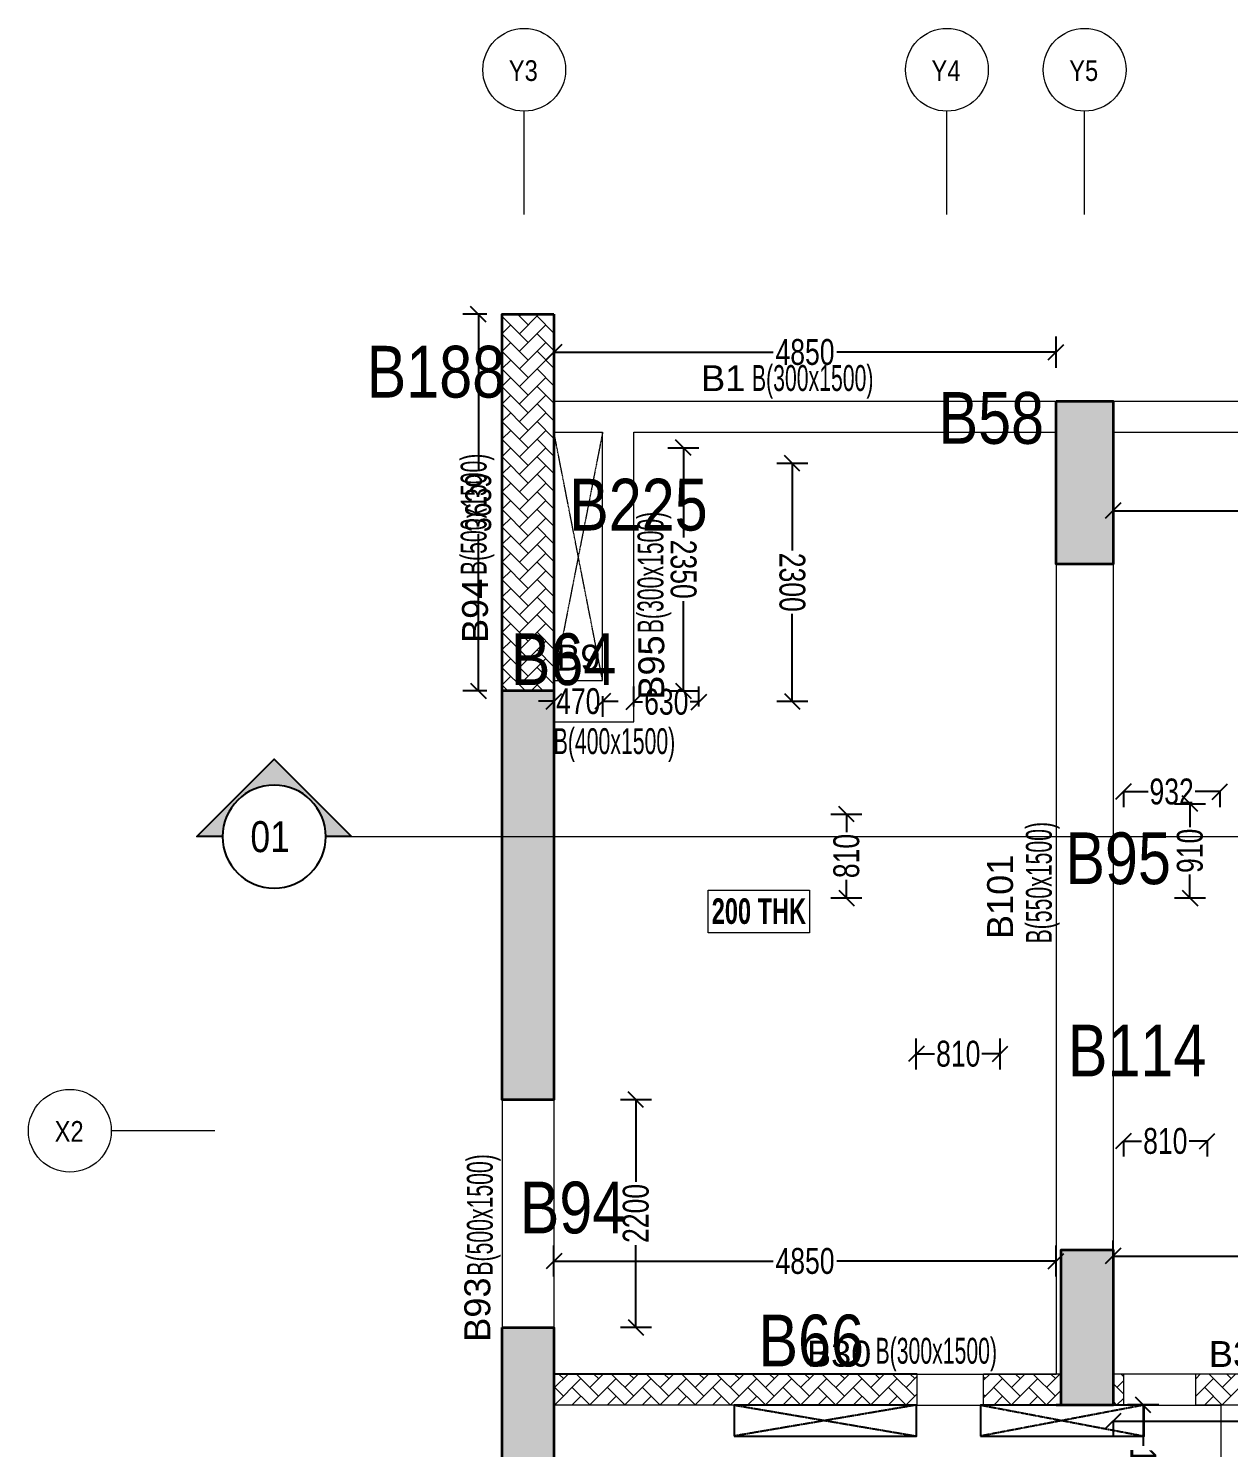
# Model space of a CAD drawing. Header units: millimetres. Extents: x -4 to 69440, y 27 to 29451.
# Drawn here: x -4 to 11589, y 15736 to 29451 of the extents above; entities that cross this region are included whole.
import ezdxf
from ezdxf.enums import TextEntityAlignment as Align

# ---------------------------------------------------------------- set-up
doc = ezdxf.new("R2010")
doc.units = ezdxf.units.MM
for name, pattern in [('ACAD_ISO04W100', [30, 24, -3, 0, -3]), ('Grid Line', [2222.5, 1270, -317.5, 317.5, -317.5]), ('HIDDEN', [0.375, 0.25, -0.125])]:
    doc.linetypes.add(name, pattern=pattern)
for name, color, linetype, lineweight in [('A-ANNO-TAGS-SECT', 4, 'ACAD_ISO04W100', 25), ('A-FLOR-IDEN', 11, 'Continuous', 9), ('A-GRIDS', 8, 'Continuous', 9), ('A-HIDD-ABVE', 8, 'HIDDEN', 20), ('S-BEAM', 7, 'Continuous', 18), ('S-BEAM-IDEN', 2, 'Continuous', 9), ('S-COL HATCH', 9, 'Continuous', 0), ('S-COLS', 5, 'Continuous', 35), ('S-GRIDS', 8, 'Continuous', 9), ('S-WALL', 4, 'Continuous', 18)]:
    doc.layers.add(name, color=color, linetype=linetype, lineweight=lineweight)
for name, color, linetype in [('Abhinav working', 6, 'Continuous'), ('Beam Nos', 7, 'Continuous'), ('CUTOUT', 4, 'Continuous')]:
    doc.layers.add(name, color=color, linetype=linetype)
doc.styles.add('Arial Narrow', font='ARIALN.TTF', dxfattribs={"height": 400})
doc.styles.add('Dim.s & Anno.(Misc.)', font='ARIALN.TTF')
doc.styles.add('SC-BBS1', font='SansSerif')
doc.styles.add('SOBHA', font='swisscl.ttf')
doc.styles.add('Swis721 LtCn BT', font='swisscl.ttf', dxfattribs={"width": 0.9, "height": 233.355162})
doc.styles.add('Swis721 LtCn BT_B', font='', dxfattribs={"width": 0.9, "height": 246.918336})
doc.styles.get('Swis721 LtCn BT_B').set_extended_font_data('Swis721 LtCn BT', bold=True)
doc.dimstyles.new('S-100', dxfattribs={"dimscale": 100, "dimtxt": 2.5, "dimasz": 1.5, "dimexe": 1.5, "dimexo": 1.5, "dimgap": 0.1, "dimtad": 0, "dimdec": 0, "dimrnd": 0.0005, "dimzin": 0, "dimdsep": 46, "dimtxsty": 'SOBHA', "dimblk": 'OBLIQUE', "dimcen": 0.09, "dimclrd": 8, "dimclre": 8, "dimclrt": 6, "dimadec": 0, "dimazin": 0, "dimtfac": 1, "dimtdec": 0, "dimtofl": 0, "dimtmove": 0, "dimatfit": 3, "dimfxl": 1.5, "dimfxlon": 1, "dimtolj": 1, "dimtzin": 0, "dimlwd": -1, "dimlwe": -1, "dimarcsym": 0})
pattern_1 = [(45, (-31789949.04, 20738732.18), (0, 169.7056275), [360, -120]), (135, (-31789864.19, 20738817.03), (1e-14, 169.7056275), [360, -120])]

# ---------------------------------------------------------------- blocks, each defined once
blk = doc.blocks.new('*U10')
blk.add_hatch(color=256).paths.add_polyline_path([(5, 0), (7.5, 0), (0, 7.5), (-7.5, 0), (-5, 0, -0.414214), (0, 5, -0.414214)])
at = {"lineweight": 20, "ltscale": 50}
blk.add_line((-5, 0), (-225.54, 0), dxfattribs=at)
at = {"linetype": 'Continuous'}
blk.add_lwpolyline([(5, 0), (7.5, 0), (0, 7.5), (-7.5, 0), (-5, 0)], dxfattribs=at)
blk.add_circle((0, 0), 5, dxfattribs=at)
at = {"color": 7, "style": 'Dim.s & Anno.(Misc.)'}
blk.add_attdef('SECTION-LETTER', text='', height=3, dxfattribs=at).set_placement((0, 0), align=Align.MIDDLE_CENTER)
blk = doc.blocks.new('Grid - Type 1 Structural-6743905-11TH FLOOR LVL')
at = {"layer": 'A-GRIDS'}
blk.add_circle((0, 0), 4, dxfattribs=at)
blk = doc.blocks.new('A$Cf2260b48')
at = {"layer": 'S-GRIDS', "linetype": 'Grid Line'}
for p, q in [((-7583, 18003), (-7583, 19003)), ((-3500, 18003), (-3500, 19003)), ((-2170, 18003), (-2170, 19003)), ((-10572, 9150), (-11572, 9150))]:
    blk.add_line(p, q, dxfattribs=at)
at = {"layer": 'A-GRIDS', "xscale": 99.99999999999991, "yscale": 99.99999999999991, "zscale": 99.99999999999991}
for p in [(-7583, 19403), (-3500, 19403), (-2170, 19403)]:
    blk.add_blockref('Grid - Type 1 Structural-6743905-11TH FLOOR LVL', p, dxfattribs=at)
at = {"layer": 'A-GRIDS', "xscale": 99.99999999999991, "yscale": 99.99999999999991, "zscale": 99.99999999999991, "rotation": 89.99999999999982}
blk.add_blockref('Grid - Type 1 Structural-6743905-11TH FLOOR LVL', (-11972, 9150), dxfattribs=at)
at = {"layer": 'A-GRIDS', "lineweight": 18, "char_height": 200, "width": 352.74, "attachment_point": 1, "style": 'Arial Narrow'}
for s, insert in [('Y3', (-7732, 19495)), ('Y4', (-3649, 19495)), ('Y5', (-2319, 19495)), ('X2', (-12119, 9244))]:
    blk.add_mtext(s, dxfattribs=dict(at, insert=insert))
blk = doc.blocks.new('A$Cfa8a0a46')
at = {"layer": 'CUTOUT', "color": 8, "linetype": 'HIDDEN'}
for p, q in [((880, 300), (-875, 1)), ((-875, 299), (880, 0)), ((3080, 300), (1500, 0)), ((3080, 300), (1500, 0)), ((1500, 300), (3080, 0))]:
    blk.add_line(p, q, dxfattribs=at)
at = {"layer": 'CUTOUT', "linetype": 'HIDDEN'}
blk.add_line((1500, 300), (3080, 0), dxfattribs=at)
at = {"layer": 'CUTOUT'}
for points in [[(-880, 0), (880, 0), (880, 300), (-880, 300)], [(1500, 0), (3080, 0), (3080, 300), (1500, 300)]]:
    blk.add_lwpolyline(points, close=True, dxfattribs=at)
blk = doc.blocks.new('_OBLIQUE')
at = {"color": 0, "linetype": 'ByBlock'}
blk.add_line((-0.5, -0.5), (0.5, 0.5), dxfattribs=at)
blk = doc.blocks.new('*D236')
at = {"layer": 'Abhinav working', "color": 8, "transparency": 16777216}
for p, q in [((10473, 24940), (10473, 24640)), ((17023, 24940), (17023, 24640)), ((10473, 24790), (13441, 24790)), ((17023, 24790), (14055, 24790))]:
    blk.add_line(p, q, dxfattribs=at)
at = {"layer": 'Defpoints', "color": 0, "transparency": 16777216}
for p in [(10473, 25399), (17023, 25399), (17023, 24790)]:
    blk.add_point(p, dxfattribs=at)
at = {"layer": 'Abhinav working', "color": 8, "transparency": 16777216, "xscale": 150, "yscale": 150, "zscale": 150, "rotation": 180}
blk.add_blockref('_OBLIQUE', (10473, 24790), dxfattribs=at)
at = {"layer": 'Abhinav working', "color": 8, "transparency": 16777216, "xscale": 150, "yscale": 150, "zscale": 150}
blk.add_blockref('_OBLIQUE', (17023, 24790), dxfattribs=at)
at = {"layer": 'Abhinav working', "color": 6, "transparency": 16777216, "insert": (13748, 24790), "char_height": 250, "attachment_point": 5, "style": 'SOBHA'}
blk.add_mtext('\\A1;6550', dxfattribs=at)
blk = doc.blocks.new('*D237')
at = {"layer": 'Abhinav working', "color": 8, "transparency": 16777216}
for p, q in [((5073, 17388), (5073, 17688)), ((9923, 17388), (9923, 17688)), ((5073, 17538), (7190, 17538)), ((9923, 17538), (7806, 17538))]:
    blk.add_line(p, q, dxfattribs=at)
at = {"layer": 'Defpoints', "color": 0, "transparency": 16777216}
for p in [(9923, 17538), (5073, 16649), (9923, 16649)]:
    blk.add_point(p, dxfattribs=at)
at = {"layer": 'Abhinav working', "color": 8, "transparency": 16777216, "xscale": 150, "yscale": 150, "zscale": 150, "rotation": 180}
blk.add_blockref('_OBLIQUE', (5073, 17538), dxfattribs=at)
at = {"layer": 'Abhinav working', "color": 8, "transparency": 16777216, "xscale": 150, "yscale": 150, "zscale": 150}
blk.add_blockref('_OBLIQUE', (9923, 17538), dxfattribs=at)
at = {"layer": 'Abhinav working', "color": 6, "transparency": 16777216, "insert": (7498, 17538), "char_height": 250, "attachment_point": 5, "style": 'SOBHA'}
blk.add_mtext('\\A1;4850', dxfattribs=at)
blk = doc.blocks.new('*D238')
at = {"layer": 'Abhinav working', "color": 8, "transparency": 16777216}
for p, q in [((10473, 17437), (10473, 17737)), ((17023, 17437), (17023, 17737)), ((10473, 17587), (13441, 17587)), ((17023, 17587), (14055, 17587))]:
    blk.add_line(p, q, dxfattribs=at)
at = {"layer": 'Defpoints', "color": 0, "transparency": 16777216}
for p in [(17023, 17587), (10473, 16649), (17023, 16649)]:
    blk.add_point(p, dxfattribs=at)
at = {"layer": 'Abhinav working', "color": 8, "transparency": 16777216, "xscale": 150, "yscale": 150, "zscale": 150, "rotation": 180}
blk.add_blockref('_OBLIQUE', (10473, 17587), dxfattribs=at)
at = {"layer": 'Abhinav working', "color": 8, "transparency": 16777216, "xscale": 150, "yscale": 150, "zscale": 150}
blk.add_blockref('_OBLIQUE', (17023, 17587), dxfattribs=at)
at = {"layer": 'Abhinav working', "color": 6, "transparency": 16777216, "insert": (13748, 17587), "char_height": 250, "attachment_point": 5, "style": 'SOBHA'}
blk.add_mtext('\\A1;6550', dxfattribs=at)
blk = doc.blocks.new('*D304')
at = {"layer": 'Abhinav working', "color": 8, "transparency": 16777216}
for p, q in [((6173, 25399), (6473, 25399)), ((6323, 25399), (6323, 24530)), ((6323, 23049), (6323, 23917)), ((6173, 23049), (6473, 23049))]:
    blk.add_line(p, q, dxfattribs=at)
at = {"layer": 'Defpoints', "color": 0, "transparency": 16777216}
for p in [(5073, 25399), (5073, 23049), (6323, 23049)]:
    blk.add_point(p, dxfattribs=at)
at = {"layer": 'Abhinav working', "color": 8, "transparency": 16777216, "xscale": 150, "yscale": 150, "zscale": 150}
for p, rotation in [((6323, 25399), 90.00006362845014), ((6323, 23049), 270.0000636284501)]:
    blk.add_blockref('_OBLIQUE', p, dxfattribs=dict(at, rotation=rotation))
at = {"layer": 'Abhinav working', "color": 6, "transparency": 16777216, "insert": (6323, 24224), "char_height": 250, "attachment_point": 5, "rotation": 270.0001, "style": 'SOBHA'}
blk.add_mtext('\\A1;2350', dxfattribs=at)
blk = doc.blocks.new('*D320')
at = {"layer": 'Abhinav working', "color": 8, "transparency": 16777216}
for p, q in [((5073, 26172), (5073, 26472)), ((9923, 26172), (9923, 26472)), ((5073, 26322), (7190, 26322)), ((9923, 26322), (7806, 26322))]:
    blk.add_line(p, q, dxfattribs=at)
at = {"layer": 'Defpoints', "color": 0, "transparency": 16777216}
for p in [(9923, 26322), (5073, 25849), (9923, 25848)]:
    blk.add_point(p, dxfattribs=at)
at = {"layer": 'Abhinav working', "color": 8, "transparency": 16777216, "xscale": 150, "yscale": 150, "zscale": 150}
for p, rotation in [((5073, 26322), 179.9907800524141), ((9923, 26322), 359.9907800524142)]:
    blk.add_blockref('_OBLIQUE', p, dxfattribs=dict(at, rotation=rotation))
at = {"layer": 'Abhinav working', "color": 6, "transparency": 16777216, "insert": (7498, 26322), "char_height": 250, "attachment_point": 5, "rotation": 359.9908, "style": 'SOBHA'}
blk.add_mtext('\\A1;4850', dxfattribs=at)
blk = doc.blocks.new('*D321')
at = {"layer": 'Abhinav working', "color": 8, "transparency": 16777216}
for p, q in [((7224, 25248), (7524, 25248)), ((7374, 25248), (7374, 24405)), ((7374, 22948), (7374, 23792)), ((7224, 22948), (7524, 22948))]:
    blk.add_line(p, q, dxfattribs=at)
at = {"layer": 'Defpoints', "color": 0, "transparency": 16777216}
for p in [(5843, 25248), (5843, 22948), (7374, 22948)]:
    blk.add_point(p, dxfattribs=at)
at = {"layer": 'Abhinav working', "color": 8, "transparency": 16777216, "xscale": 150, "yscale": 150, "zscale": 150}
for p, rotation in [((7374, 25248), 90.00200106112776), ((7374, 22948), 270.0020010611278)]:
    blk.add_blockref('_OBLIQUE', p, dxfattribs=dict(at, rotation=rotation))
at = {"layer": 'Abhinav working', "color": 6, "transparency": 16777216, "insert": (7374, 24098), "char_height": 250, "attachment_point": 5, "rotation": 270.002, "style": 'SOBHA'}
blk.add_mtext('\\A1;2300', dxfattribs=at)
blk = doc.blocks.new('*D322')
at = {"layer": 'Abhinav working', "color": 8, "transparency": 16777216}
for p, q in [((5073, 22948), (4923, 22948)), ((5073, 22998), (5073, 22798)), ((5543, 22998), (5543, 22798)), ((5543, 22948), (5693, 22948))]:
    blk.add_line(p, q, dxfattribs=at)
at = {"layer": 'Defpoints', "color": 0, "transparency": 16777216}
for p in [(5073, 23148), (5543, 23148), (5073, 22948)]:
    blk.add_point(p, dxfattribs=at)
at = {"layer": 'Abhinav working', "color": 8, "transparency": 16777216, "xscale": 150, "yscale": 150, "zscale": 150}
for p, rotation in [((5073, 22948), 0.0011363528712072), ((5543, 22948), 180.0011363528712)]:
    blk.add_blockref('_OBLIQUE', p, dxfattribs=dict(at, rotation=rotation))
at = {"layer": 'Abhinav working', "color": 6, "transparency": 16777216, "insert": (5308, 22948), "char_height": 250, "attachment_point": 5, "rotation": 0.0011, "style": 'SOBHA'}
blk.add_mtext('\\A1;470', dxfattribs=at)
blk = doc.blocks.new('*D323')
at = {"layer": 'Abhinav working', "color": 8, "transparency": 16777216}
for p, q in [((10473, 15998), (10473, 15841)), ((10473, 15991), (13441, 15992)), ((17023, 15992), (14055, 15992)), ((17023, 15999), (17023, 15842))]:
    blk.add_line(p, q, dxfattribs=at)
at = {"layer": 'Defpoints', "color": 0, "transparency": 16777216}
for p in [(10473, 16148), (17023, 16149), (17023, 15992)]:
    blk.add_point(p, dxfattribs=at)
at = {"layer": 'Abhinav working', "color": 8, "transparency": 16777216, "xscale": 150, "yscale": 150, "zscale": 150}
for p, rotation in [((10473, 15991), 180.0068209729485), ((17023, 15992), 0.0068209729485292)]:
    blk.add_blockref('_OBLIQUE', p, dxfattribs=dict(at, rotation=rotation))
at = {"layer": 'Abhinav working', "color": 6, "transparency": 16777216, "insert": (13748, 15992), "char_height": 250, "attachment_point": 5, "rotation": 0.0068, "style": 'SOBHA'}
blk.add_mtext('\\A1;6550', dxfattribs=at)
blk = doc.blocks.new('*D324')
at = {"layer": 'Abhinav working', "color": 8, "transparency": 16777216}
for p, q in [((10914, 16148), (10614, 16148)), ((10764, 16148), (10764, 15752)), ((10764, 14748), (10764, 15144)), ((10914, 14748), (10614, 14748))]:
    blk.add_line(p, q, dxfattribs=at)
at = {"layer": 'Defpoints', "color": 0, "transparency": 16777216}
for p in [(11513, 16148), (10764, 14748), (11513, 14748)]:
    blk.add_point(p, dxfattribs=at)
at = {"layer": 'Abhinav working', "color": 8, "transparency": 16777216, "xscale": 150, "yscale": 150, "zscale": 150}
for p, rotation in [((10764, 16148), 90.00007063434937), ((10764, 14748), 270.0000706343494)]:
    blk.add_blockref('_OBLIQUE', p, dxfattribs=dict(at, rotation=rotation))
at = {"layer": 'Abhinav working', "color": 6, "transparency": 16777216, "insert": (10764, 15448), "char_height": 250, "attachment_point": 5, "rotation": 270.0001, "style": 'SOBHA'}
blk.add_mtext('\\A1;1400', dxfattribs=at)
blk = doc.blocks.new('*D338')
at = {"layer": 'Abhinav working', "color": 8, "transparency": 16777216}
for p, q in [((4423, 26688), (4193, 26688)), ((4343, 26688), (4343, 25175)), ((4343, 23049), (4343, 24562)), ((4423, 23049), (4193, 23049))]:
    blk.add_line(p, q, dxfattribs=at)
at = {"layer": 'Defpoints', "color": 0, "transparency": 16777216}
for p in [(4573, 26688), (4343, 23049), (4573, 23049)]:
    blk.add_point(p, dxfattribs=at)
at = {"layer": 'Abhinav working', "color": 8, "transparency": 16777216, "xscale": 150, "yscale": 150, "zscale": 150}
for p, rotation in [((4343, 26688), 90), ((4343, 23049), 270)]:
    blk.add_blockref('_OBLIQUE', p, dxfattribs=dict(at, rotation=rotation))
at = {"layer": 'Abhinav working', "color": 6, "transparency": 16777216, "insert": (4343, 24869), "char_height": 250, "attachment_point": 5, "rotation": 90, "style": 'SOBHA'}
blk.add_mtext('\\A1;3639', dxfattribs=at)
blk = doc.blocks.new('*D339')
at = {"layer": 'Abhinav working', "color": 8, "transparency": 16777216}
for p, q in [((7748, 21858), (8048, 21858)), ((7898, 21858), (7898, 21682)), ((7898, 21048), (7898, 21224)), ((7748, 21048), (8048, 21048))]:
    blk.add_line(p, q, dxfattribs=at)
at = {"layer": 'Defpoints', "color": 0, "transparency": 16777216}
for p in [(6673, 21858), (6673, 21048), (7898, 21048)]:
    blk.add_point(p, dxfattribs=at)
at = {"layer": 'Abhinav working', "color": 8, "transparency": 16777216, "xscale": 150, "yscale": 150, "zscale": 150}
for p, rotation in [((7898, 21858), 89.9944211017671), ((7898, 21048), 269.994421101767)]:
    blk.add_blockref('_OBLIQUE', p, dxfattribs=dict(at, rotation=rotation))
at = {"layer": 'Abhinav working', "color": 6, "transparency": 16777216, "insert": (7898, 21453), "char_height": 250, "attachment_point": 5, "rotation": 89.9944, "style": 'SOBHA'}
blk.add_mtext('\\A1;810', dxfattribs=at)
blk = doc.blocks.new('*D340')
at = {"layer": 'Abhinav working', "color": 8, "transparency": 16777216}
for p, q in [((5714, 19099), (6014, 19099)), ((5864, 19099), (5864, 18305)), ((5864, 16899), (5864, 17692)), ((5714, 16899), (6014, 16899))]:
    blk.add_line(p, q, dxfattribs=at)
at = {"layer": 'Defpoints', "color": 0, "transparency": 16777216}
for p in [(5073, 19099), (5864, 19099), (5073, 16899)]:
    blk.add_point(p, dxfattribs=at)
at = {"layer": 'Abhinav working', "color": 8, "transparency": 16777216, "xscale": 150, "yscale": 150, "zscale": 150}
for p, rotation in [((5864, 19099), 90), ((5864, 16899), 270)]:
    blk.add_blockref('_OBLIQUE', p, dxfattribs=dict(at, rotation=rotation))
at = {"layer": 'Abhinav working', "color": 6, "transparency": 16777216, "insert": (5864, 17999), "char_height": 250, "attachment_point": 5, "rotation": 90, "style": 'SOBHA'}
blk.add_mtext('\\A1;2200', dxfattribs=at)
blk = doc.blocks.new('*D341')
at = {"layer": 'Abhinav working', "color": 8, "transparency": 16777216}
for p, q in [((11066, 21958), (11366, 21958)), ((11216, 21958), (11216, 21732)), ((11216, 21048), (11216, 21274)), ((11066, 21048), (11366, 21048))]:
    blk.add_line(p, q, dxfattribs=at)
at = {"layer": 'Defpoints', "color": 0, "transparency": 16777216}
for p in [(10473, 21958), (10473, 21048), (11216, 21048)]:
    blk.add_point(p, dxfattribs=at)
at = {"layer": 'Abhinav working', "color": 8, "transparency": 16777216, "xscale": 150, "yscale": 150, "zscale": 150}
for p, rotation in [((11216, 21958), 90), ((11216, 21048), 270)]:
    blk.add_blockref('_OBLIQUE', p, dxfattribs=dict(at, rotation=rotation))
at = {"layer": 'Abhinav working', "color": 6, "transparency": 16777216, "insert": (11216, 21503), "char_height": 250, "attachment_point": 5, "rotation": 90, "style": 'SOBHA'}
blk.add_mtext('\\A1;910', dxfattribs=at)
blk = doc.blocks.new('*D342')
at = {"layer": 'Abhinav working', "color": 8, "transparency": 16777216}
for p, q in [((12055, 20058), (12355, 20058)), ((12205, 20058), (12205, 19802)), ((12205, 19088), (12205, 19344)), ((12055, 19088), (12355, 19088))]:
    blk.add_line(p, q, dxfattribs=at)
at = {"layer": 'Defpoints', "color": 0, "transparency": 16777216}
for p in [(10473, 20058), (10473, 19088), (12205, 19088)]:
    blk.add_point(p, dxfattribs=at)
at = {"layer": 'Abhinav working', "color": 8, "transparency": 16777216, "xscale": 150, "yscale": 150, "zscale": 150}
for p, rotation in [((12205, 20058), 90), ((12205, 19088), 270)]:
    blk.add_blockref('_OBLIQUE', p, dxfattribs=dict(at, rotation=rotation))
at = {"layer": 'Abhinav working', "color": 6, "transparency": 16777216, "insert": (12205, 19573), "char_height": 250, "attachment_point": 5, "rotation": 90, "style": 'SOBHA'}
blk.add_mtext('\\A1;970', dxfattribs=at)
blk = doc.blocks.new('*D343')
at = {"layer": 'Abhinav working', "color": 8, "transparency": 16777216}
for p, q in [((8573, 19391), (8573, 19691)), ((9383, 19391), (9383, 19691)), ((8573, 19541), (8749, 19541)), ((9383, 19541), (9207, 19541))]:
    blk.add_line(p, q, dxfattribs=at)
at = {"layer": 'Defpoints', "color": 0, "transparency": 16777216}
for p in [(9383, 19541), (8573, 18948), (9383, 18948)]:
    blk.add_point(p, dxfattribs=at)
at = {"layer": 'Abhinav working', "color": 8, "transparency": 16777216, "xscale": 150, "yscale": 150, "zscale": 150, "rotation": 180}
blk.add_blockref('_OBLIQUE', (8573, 19541), dxfattribs=at)
at = {"layer": 'Abhinav working', "color": 8, "transparency": 16777216, "xscale": 150, "yscale": 150, "zscale": 150}
blk.add_blockref('_OBLIQUE', (9383, 19541), dxfattribs=at)
at = {"layer": 'Abhinav working', "color": 6, "transparency": 16777216, "insert": (8978, 19541), "char_height": 250, "attachment_point": 5, "style": 'SOBHA'}
blk.add_mtext('\\A1;810', dxfattribs=at)
blk = doc.blocks.new('*D344')
at = {"layer": 'Abhinav working', "color": 8, "transparency": 16777216}
for p, q in [((10573, 18698), (10573, 18548)), ((10573, 18698), (10749, 18698)), ((11383, 18698), (11207, 18698)), ((11383, 18698), (11383, 18548))]:
    blk.add_line(p, q, dxfattribs=at)
at = {"layer": 'Defpoints', "color": 0, "transparency": 16777216}
for p in [(10573, 18848, 0), (11383, 18848), (11383, 18698)]:
    blk.add_point(p, dxfattribs=at)
at = {"layer": 'Abhinav working', "color": 8, "transparency": 16777216, "xscale": 150, "yscale": 150, "zscale": 150, "rotation": 180}
blk.add_blockref('_OBLIQUE', (10573, 18698), dxfattribs=at)
at = {"layer": 'Abhinav working', "color": 8, "transparency": 16777216, "xscale": 150, "yscale": 150, "zscale": 150}
blk.add_blockref('_OBLIQUE', (11383, 18698), dxfattribs=at)
at = {"layer": 'Abhinav working', "color": 6, "transparency": 16777216, "insert": (10978, 18698), "char_height": 250, "attachment_point": 5, "style": 'SOBHA'}
blk.add_mtext('\\A1;810', dxfattribs=at)
blk = doc.blocks.new('*D358')
at = {"layer": 'Abhinav working', "color": 8, "transparency": 16777216}
for p, q in [((5843, 22898), (5843, 23092)), ((6473, 22898), (6473, 23092)), ((5843, 22942), (5929, 22942)), ((6473, 22942), (6387, 22942))]:
    blk.add_line(p, q, dxfattribs=at)
at = {"layer": 'Defpoints', "color": 0, "transparency": 16777216}
for p in [(6473, 22942), (5843, 22748), (6473, 22748)]:
    blk.add_point(p, dxfattribs=at)
at = {"layer": 'Abhinav working', "color": 8, "transparency": 16777216, "xscale": 150, "yscale": 150, "zscale": 150}
for p, rotation in [((5843, 22942), 179.9981247143412), ((6473, 22942), 359.9981247143412)]:
    blk.add_blockref('_OBLIQUE', p, dxfattribs=dict(at, rotation=rotation))
at = {"layer": 'Abhinav working', "color": 6, "transparency": 16777216, "insert": (6158, 22942), "char_height": 250, "attachment_point": 5, "rotation": 359.9981, "style": 'SOBHA'}
blk.add_mtext('\\A1;630', dxfattribs=at)
blk = doc.blocks.new('*D363')
at = {"layer": 'Abhinav working', "color": 8, "transparency": 16777216}
for p, q in [((10573, 22075), (10573, 21925)), ((10573, 22075), (10811, 22075)), ((11505, 22075), (11267, 22075)), ((11505, 22075), (11505, 21925))]:
    blk.add_line(p, q, dxfattribs=at)
at = {"layer": 'Defpoints', "color": 0, "transparency": 16777216}
for p in [(10573, 22148), (11505, 22148), (11505, 22075)]:
    blk.add_point(p, dxfattribs=at)
at = {"layer": 'Abhinav working', "color": 8, "transparency": 16777216, "xscale": 150, "yscale": 150, "zscale": 150, "rotation": 180}
blk.add_blockref('_OBLIQUE', (10573, 22075), dxfattribs=at)
at = {"layer": 'Abhinav working', "color": 8, "transparency": 16777216, "xscale": 150, "yscale": 150, "zscale": 150}
blk.add_blockref('_OBLIQUE', (11505, 22075), dxfattribs=at)
at = {"layer": 'Abhinav working', "color": 6, "transparency": 16777216, "insert": (11039, 22075), "char_height": 250, "attachment_point": 5, "style": 'SOBHA'}
blk.add_mtext('\\A1;932', dxfattribs=at)

msp = doc.modelspace()

# ---------------------------------------------------------------- hatches: boundary and pattern name
at = {"layer": 'S-COL HATCH'}
h = msp.add_hatch(dxfattribs=at)
h.set_pattern_fill('AR-HBONE', color=256, scale=30)
h.set_pattern_definition(pattern_1)
h.paths.add_polyline_path([(4572.8, 26687.6), (5072.8, 26687.6), (5072.8, 23048.4), (4572.8, 23048.4)])
at = {"layer": 'S-COL HATCH', "transparency": 33554687}
h = msp.add_hatch(color=256, dxfattribs=at)
h.dxf.hatch_style = 1
h.paths.add_polyline_path([(9922.8, 24272.2), (10472.8, 24272.2), (10472.8, 25847.6), (9922.8, 25847.6)])
h = msp.add_hatch(color=256, dxfattribs=at)
h.dxf.hatch_style = 1
h.paths.add_polyline_path([(5072.8, 23048.4), (4572.8, 23048.4), (4572.8, 19098.2), (5072.8, 19098.2)])
h = msp.add_hatch(color=256, dxfattribs=at)
h.dxf.hatch_style = 1
h.paths.add_polyline_path([(10472.8, 17580.7), (10472.8, 17636.9), (10472.8, 17647.6), (9972.8, 17647.6), (9972.8, 16147.6), (10472.9, 16147.6)])
h = msp.add_hatch(color=256, dxfattribs=at)
h.dxf.hatch_style = 1
h.paths.add_polyline_path([(4572.8, 14447.6), (5072.8, 14447.6), (5072.8, 16898.2), (4572.8, 16898.2)])
at = {"layer": 'S-COL HATCH'}
h = msp.add_hatch(dxfattribs=at)
h.set_pattern_fill('AR-HBONE', color=256, scale=30)
h.set_pattern_definition(pattern_1)
h.paths.add_polyline_path([(8582.4, 16447.1), (5074, 16447.1), (5074, 16148.7), (8582.4, 16148.7)])
h = msp.add_hatch(dxfattribs=at)
h.set_pattern_fill('AR-HBONE', color=256, scale=30)
h.set_pattern_definition(pattern_1)
h.paths.add_polyline_path([(9972.8, 16447.1), (9222.8, 16447.1), (9222.8, 16146.8), (9753.2, 16146.6), (9753.2, 16147.6), (9972.8, 16147.6)])
h = msp.add_hatch(dxfattribs=at)
h.set_pattern_fill('AR-HBONE', color=256, scale=30)
h.set_pattern_definition(pattern_1)
h.paths.add_polyline_path([(10573.2, 16447.6), (10472.8, 16447.6), (10472.8, 16147.6), (10573.2, 16147.6)])
h = msp.add_hatch(dxfattribs=at)
h.set_pattern_fill('AR-HBONE', color=256, scale=30)
h.set_pattern_definition(pattern_1)
h.paths.add_polyline_path([(12872.8, 16447.6), (11273, 16447.6), (11273, 16147.6), (12872.8, 16147.6)])

# ---------------------------------------------------------------- linework, layer by layer
at = {"layer": 'A-FLOR-IDEN', "color": 8, "flags": 128}
msp.add_lwpolyline([(7541.3, 21121.9), (7541.3, 20710), (6563.8, 20710), (6563.8, 21121.9)], close=True, dxfattribs=at)
at = {"layer": 'A-HIDD-ABVE', "linetype": 'HIDDEN'}
for p, q in [((5542.8, 25547.6), (5072.8, 23147.6)), ((5542.8, 23147.6), (5072.9, 25547.6))]:
    msp.add_line(p, q, dxfattribs=at)
at = {"layer": 'S-BEAM'}
for p, q in [((5072.8, 25847.6), (10472.8, 25847.6)), ((10472.8, 25847.6), (17022.8, 25847.6, 0)), ((5072.8, 25547.6), (5542.8, 25547.6)), ((5542.8, 23147.6), (5542.8, 25547.6)), ((5072.8, 23147.6), (5542.8, 23147.6)), ((4572.8, 19098.2), (4572.8, 16898.2)), ((10472.8, 16147.6), (11512.8, 16147.6)), ((11512.8, 16147.6), (11512.8, 14747.6))]:
    msp.add_line(p, q, dxfattribs=at)
at = {"layer": 'S-BEAM', "linetype": 'HIDDEN'}
for p, q in [((5842.8, 25547.6), (9922.8, 25547.6)), ((5842.8, 22747.6), (5842.8, 25547.6)), ((10472.8, 25547.6), (17022.8, 25547.6, 0)), ((9922.8, 24272.2), (9922.8, 16447.6)), ((10472.8, 24272.2), (10472.8, 17647.6)), ((5842.8, 23047.6), (5842.8, 23047.6)), ((5842.8, 22747.6), (5072.8, 22747.6)), ((5072.8, 19098.2), (5072.8, 16898.2)), ((5072.8, 16447.1), (9922.8, 16447.1)), ((10472.8, 16447.6), (17022.8, 16447.6, 0)), ((5072.8, 16148.7), (9922.8, 16146.5))]:
    msp.add_line(p, q, dxfattribs=at)
at = {"layer": 'S-BEAM', "color": 5, "elevation": 0}
for points in [[(8582.4, 16448.7), (5074, 16448.7), (5074, 16148.7), (8582.4, 16148.7)], [(9222.8, 16447.6), (9972.8, 16447.6), (9972.8, 16146.5), (9222.8, 16146.5)], [(10472.8, 16447.6), (10573.2, 16447.6), (10573.2, 16147.6), (10472.8, 16147.6)], [(11273, 16447.6), (12872.8, 16447.6), (12872.8, 16147.6), (11273, 16147.6)]]:
    msp.add_lwpolyline(points, close=True, dxfattribs=at)
at = {"layer": 'S-COLS'}
for p, q in [((5072.8, 26687.6), (5072.8, 26687.6)), ((5072.8, 23048.4), (4572.8, 23048.4))]:
    msp.add_line(p, q, dxfattribs=at)
at = {"layer": 'S-COLS', "elevation": 0}
for points in [[(5072.8, 26687.6), (5072.8, 19098.2), (4572.8, 19098.2), (4572.8, 26687.6)], [(9922.8, 25847.6), (10472.8, 25847.6), (10472.8, 24272.2), (9922.8, 24272.2)], [(4572.8, 16898.2), (5072.8, 16898.2), (5072.8, 14447.6), (4572.8, 14447.6)]]:
    msp.add_lwpolyline(points, close=True, dxfattribs=at)
msp.add_lwpolyline([(9972.8, 16147.6), (9972.8, 17647.6), (10472.8, 17647.6), (10472.9, 16147.6), (9922.8, 16147.6)], dxfattribs=at)

# ---------------------------------------------------------------- block references
at = {"layer": 'A-ANNO-TAGS-SECT'}
ref = msp.add_blockref('*U10', (2370.1, 21640.2), dxfattribs=dict(at, xscale=-99.63369610839109, yscale=99.63369610839109, zscale=99.63369610839109))
ref.add_attrib('SECTION-LETTER', '01', dxfattribs={"layer": '0', "color": 7, "height": 298.9, "style": 'Dim.s & Anno.(Misc.)'}).set_placement((2331.2, 21640.2), align=Align.MIDDLE_CENTER)
at = {"layer": 'Beam Nos'}
msp.add_blockref('A$Cfa8a0a46', (7693.3, 15847.6), dxfattribs=at)
at = {"layer": 'S-WALL'}
msp.add_blockref('A$Cf2260b48', (12368.5, 9647.7), dxfattribs=at)

# ---------------------------------------------------------------- texts
at = {"layer": 'A-FLOR-IDEN', "color": 1, "insert": (7052.5, 21043.8), "char_height": 246.92, "width": 1155, "attachment_point": 2, "line_spacing_factor": 0.964267, "style": 'Swis721 LtCn BT_B'}
msp.add_mtext('200 THK', dxfattribs=at)
at = {"layer": 'Abhinav working', "char_height": 500, "attachment_point": 1, "style": 'Dim.s & Anno.(Misc.)'}
for s, insert in [('B188', (3264, 26383.1, 0)), ('B58', (8787.9, 25936.2, 0)), ('B225', (5219.9, 25098.4)), ('B64', (4656.1, 23604.8, 0)), ('B95', (10013.4, 21681.1, 0)), ('B114', (10037.1, 19823, 0)), ('B94', (4742.9, 18306.3, 0)), ('B66', (7048.4, 17020.8, 0))]:
    msp.add_mtext_dynamic_manual_height_columns(s, width=21149.247, gutter_width=5423.5, heights=[0], dxfattribs=dict(at, insert=insert))
at = {"layer": 'Beam Nos', "style": 'SC-BBS1'}
for s, p in [('B1', (6707.5, 25870.1)), ('B9', (5308.5, 23170.4)), ('B30', (7827.1, 16443.7)), ('B31', (11709.4, 16440.3))]:
    msp.add_text(s, height=250, dxfattribs=at).set_placement(p, align=Align.BOTTOM_CENTER)
for s, p in [('B94', (4510, 23822.2, 0)), ('B95', (6213, 23274.6)), ('B101', (9581.6, 21057.9, 0)), ('B93', (4532.5, 17069.2, 0))]:
    msp.add_text(s, height=250, rotation=90, dxfattribs=at).set_placement(p, align=Align.BOTTOM_CENTER)
at = {"layer": 'S-BEAM-IDEN', "style": 'Swis721 LtCn BT', "width": 0.8}
for s, rotation, p in [('B(300x1500)', 360, (6985, 25947, 0)), ('B(500x1500)', 90, (4421.8, 24167.8, 0)), ('B(300x1500)', 90, (6129.7, 23605.9)), ('B(400x1500)', 360, (5070.3, 22438)), ('B(550x1500)', 90, (9881.5, 20608.2)), ('B(500x1500)', 90, (4481.5, 17397.7)), ('B(300x1500)', 360, (8178.8, 16547))]:
    msp.add_text(s, height=250, rotation=rotation, dxfattribs=at).set_placement(p)

# ---------------------------------------------------------------- dimensions: what is measured, and where the dimension line sits
at = {"layer": 'Abhinav working', "color": 3}
for p1, p2, distance, picture, middle in [((4573, 26688.2, 0), (4573, 23049, 0), -229.8, '*D338', (4343.1, 24868.6, 0)), ((5073, 25849, 0), (9923, 25848.2, 0), 473.4, '*D320', (7498.1, 26322, 0)), ((5843, 25248.2, 0), (5843.1, 22948.2, 0), 1531, '*D321', (7374, 24098.2, 0)), ((5543, 23148.2, 0), (5073, 23148.2, 0), 200, '*D322', (5308, 22948.2, 0)), ((5843.1, 22748.2, 0), (6473.1, 22748.2, 0), 193.9, '*D358', (6158.1, 22942.1, 0)), ((10573, 22148.2, 0), (11504.9, 22148.2, 0), -73.5, '*D363', (11038.9, 22074.7, 0)), ((6673.1, 21858.2, 0), (6673, 21048.2, 0), 1224.9, '*D339', (7897.9, 21453.1, 0)), ((10473, 20058.2, 0), (10473, 19088.2, 0), 1732.1, '*D342', (12205.1, 19573.2, 0)), ((5073, 16898.7, 0), (5073, 19098.7, 0), -791.1, '*D340', (5864.1, 17998.7, 0)), ((10573, 18848.2), (11383.1, 18848.2, 0), -149.9, '*D344', (10978, 18698.3, 0)), ((11513, 16148.2, 0), (11513, 14748.2, 0), -748.7, '*D324', (10764.3, 15448.2, 0)), ((10473, 16148.2, 0), (17023, 16149, 0), -156.8, '*D323', (13748, 15991.7, 0))]:
    dim = msp.add_aligned_dim(p1=p1, p2=p2, distance=distance, dimstyle='S-100', dxfattribs=at)
    dim.commit()
    dim.dimension.update_dxf_attribs({"geometry": picture, "text_midpoint": middle})
at = {"layer": 'Abhinav working'}
dim = msp.add_aligned_dim(p1=(5073, 25398.9, 0), p2=(5073, 23048.9, 0), distance=1250.1, dimstyle='S-100', dxfattribs=at)
dim.commit()
dim.dimension.update_dxf_attribs({"geometry": '*D304', "text_midpoint": (6323.1, 24223.9)})
for base, p1, p2, picture, middle in [((17023, 24789.9), (10473, 25398.9, 0), (17023, 25398.9, 0), '*D236', (13748, 24789.9)), ((9923, 17537.8), (5073, 16648.9, 0), (9923, 16648.9, 0), '*D237', (7498, 17537.8)), ((17023, 17586.6), (10473, 16648.9, 0), (17023, 16648.9, 0), '*D238', (13748, 17586.6))]:
    dim = msp.add_linear_dim(base=base, p1=p1, p2=p2, dimstyle='S-100', dxfattribs=at)
    dim.commit()
    dim.dimension.update_dxf_attribs({"geometry": picture, "text_midpoint": middle})
at = {"layer": 'Abhinav working', "color": 3}
dim = msp.add_linear_dim(base=(11216, 21048.2, 0), p1=(10473, 21958.2, 0), p2=(10473, 21048.2, 0), angle=90, dimstyle='S-100', dxfattribs=at)
dim.commit()
dim.dimension.update_dxf_attribs({"geometry": '*D341', "text_midpoint": (11216, 21503.2, 0)})
dim = msp.add_linear_dim(base=(9383.1, 19541.2, 0), p1=(8573.1, 18948.2, 0), p2=(9383.1, 18948.2, 0), dimstyle='S-100', dxfattribs=at)
dim.commit()
dim.dimension.update_dxf_attribs({"geometry": '*D343', "text_midpoint": (8978.1, 19541.2, 0)})

doc.saveas('drawing.dxf')
